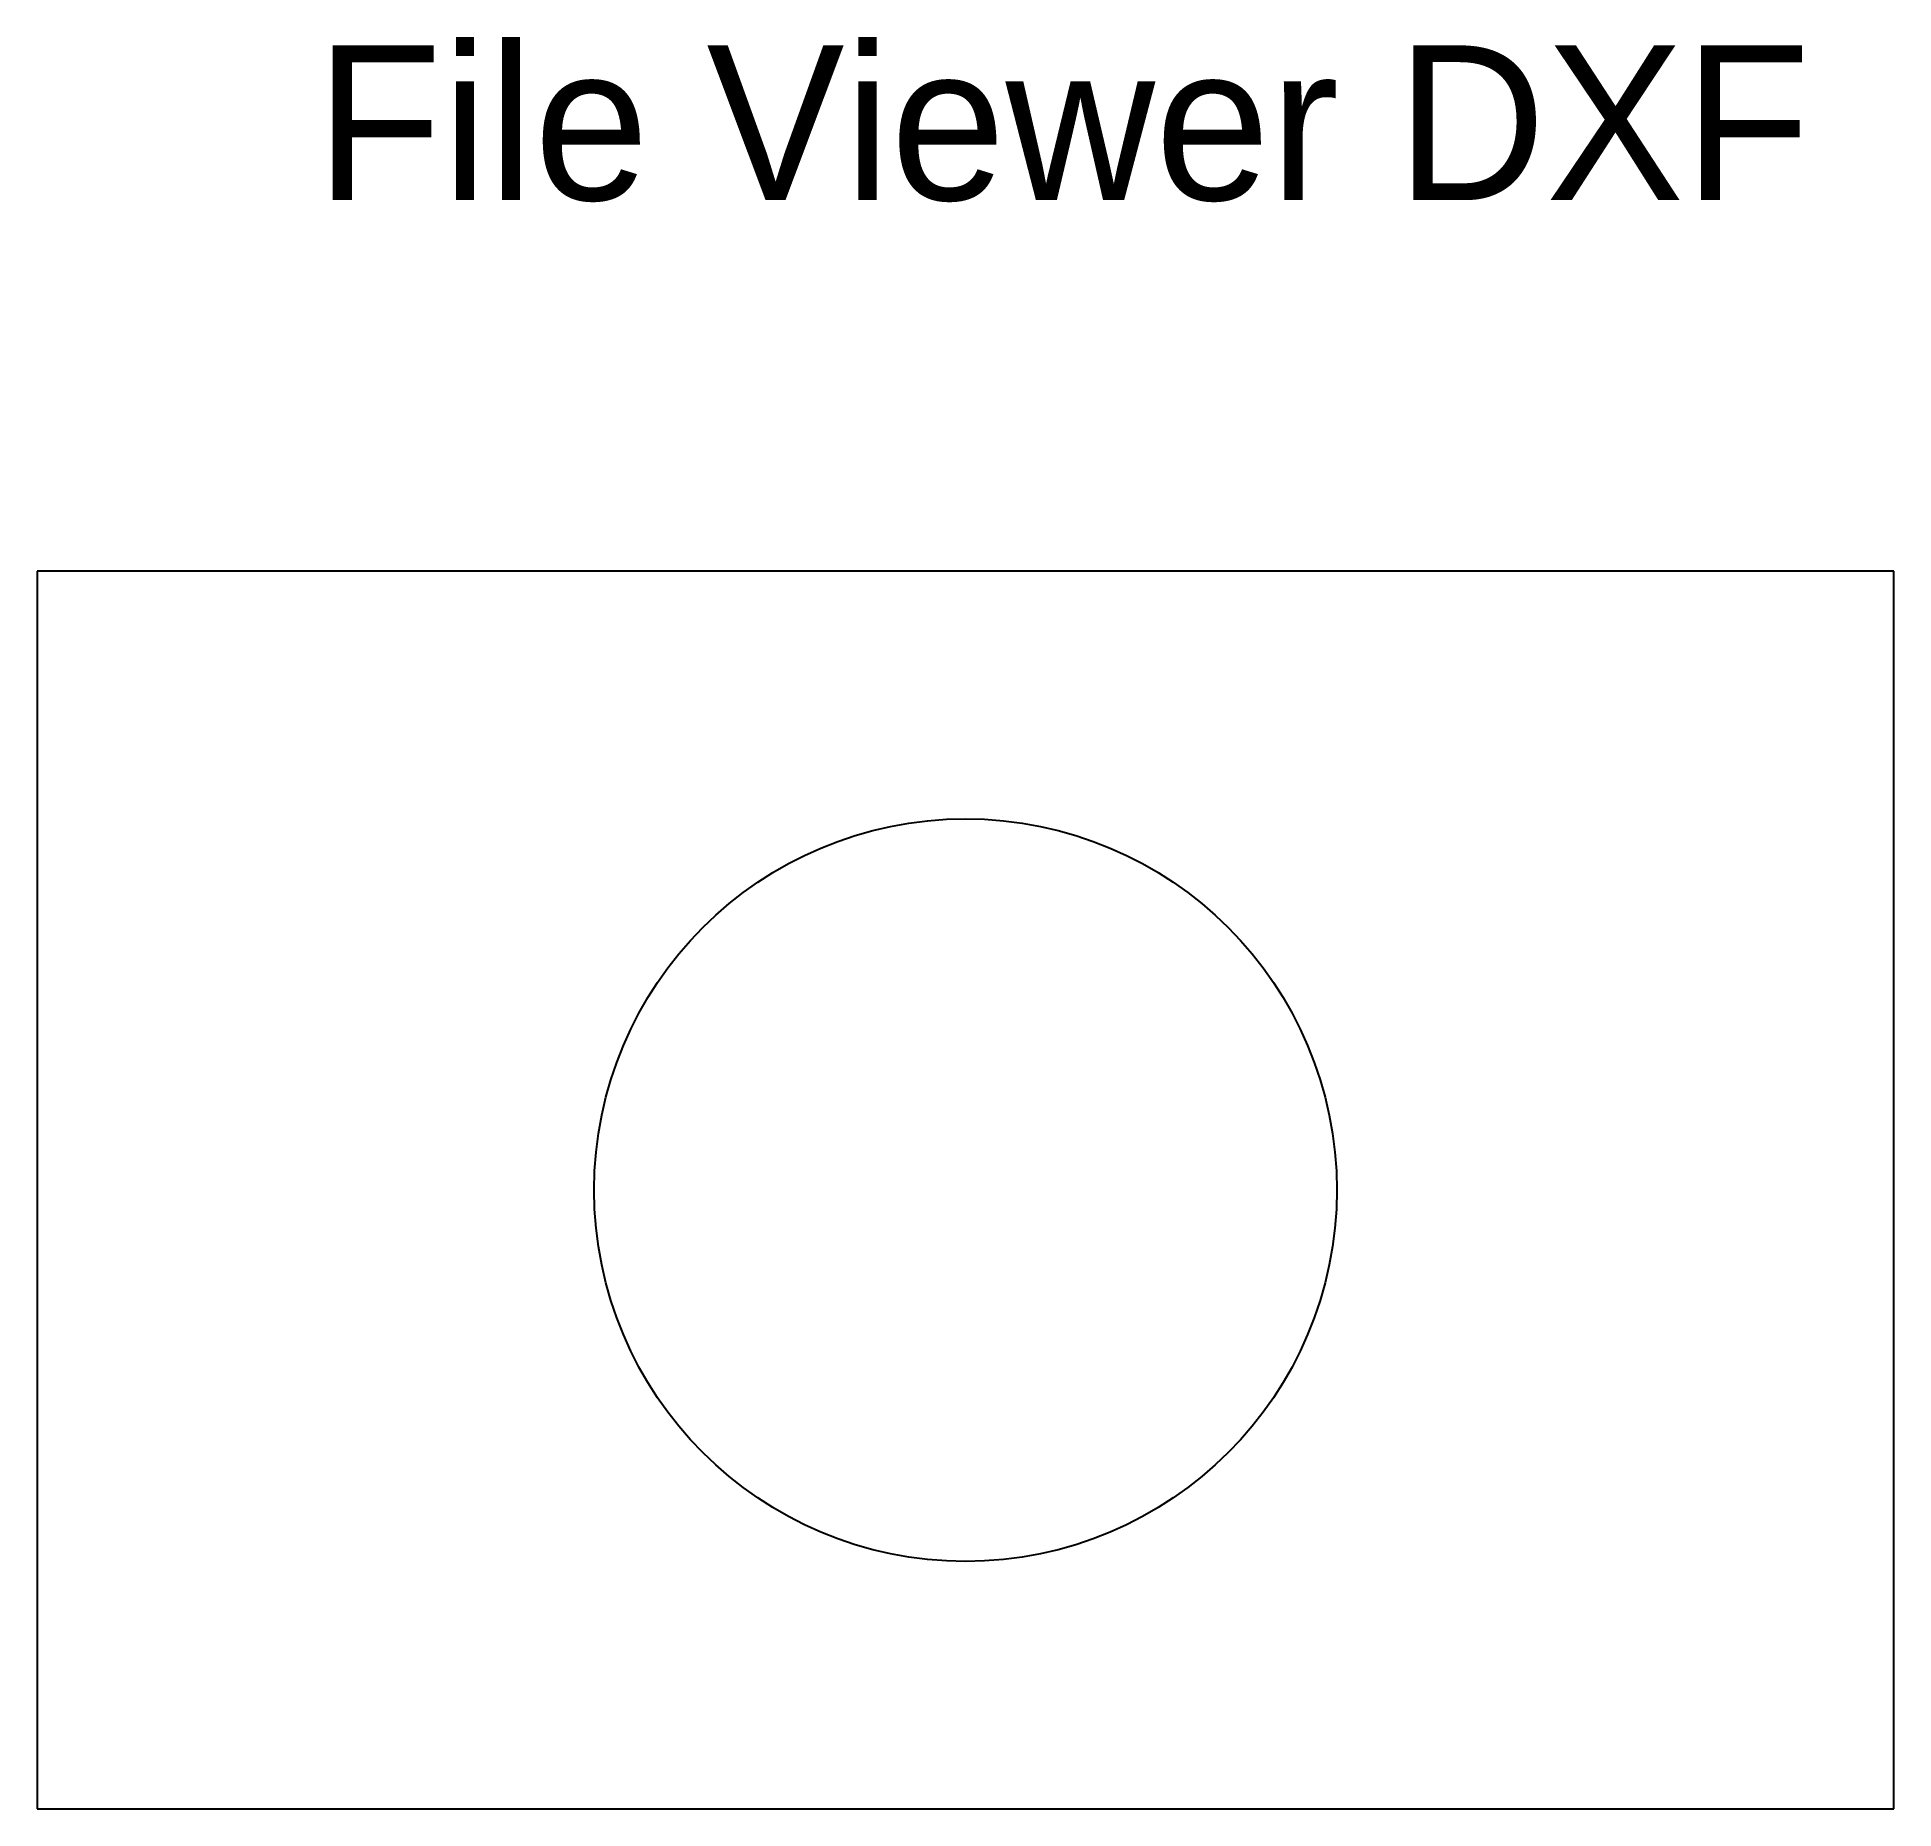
# Model space of a CAD drawing. Extents: x 0 to 120, y 0 to 115.
import ezdxf

# ---------------------------------------------------------------- set-up
doc = ezdxf.new("R2010")
doc.units = 0
doc.layers.get('0').update_dxf_attribs({"linetype": 'CONTINUOUS'})

msp = doc.modelspace()

# ---------------------------------------------------------------- linework, layer by layer
for p, q in [((120, 80), (0, 80)), ((0, 80), (0, 0)), ((120, 0), (120, 80)), ((0, 0), (120, 0))]:
    msp.add_line(p, q)
msp.add_circle((60, 40), 24)

# ---------------------------------------------------------------- texts
msp.add_text('File Viewer DXF', height=10).set_placement((18, 104))

doc.saveas('drawing.dxf')
